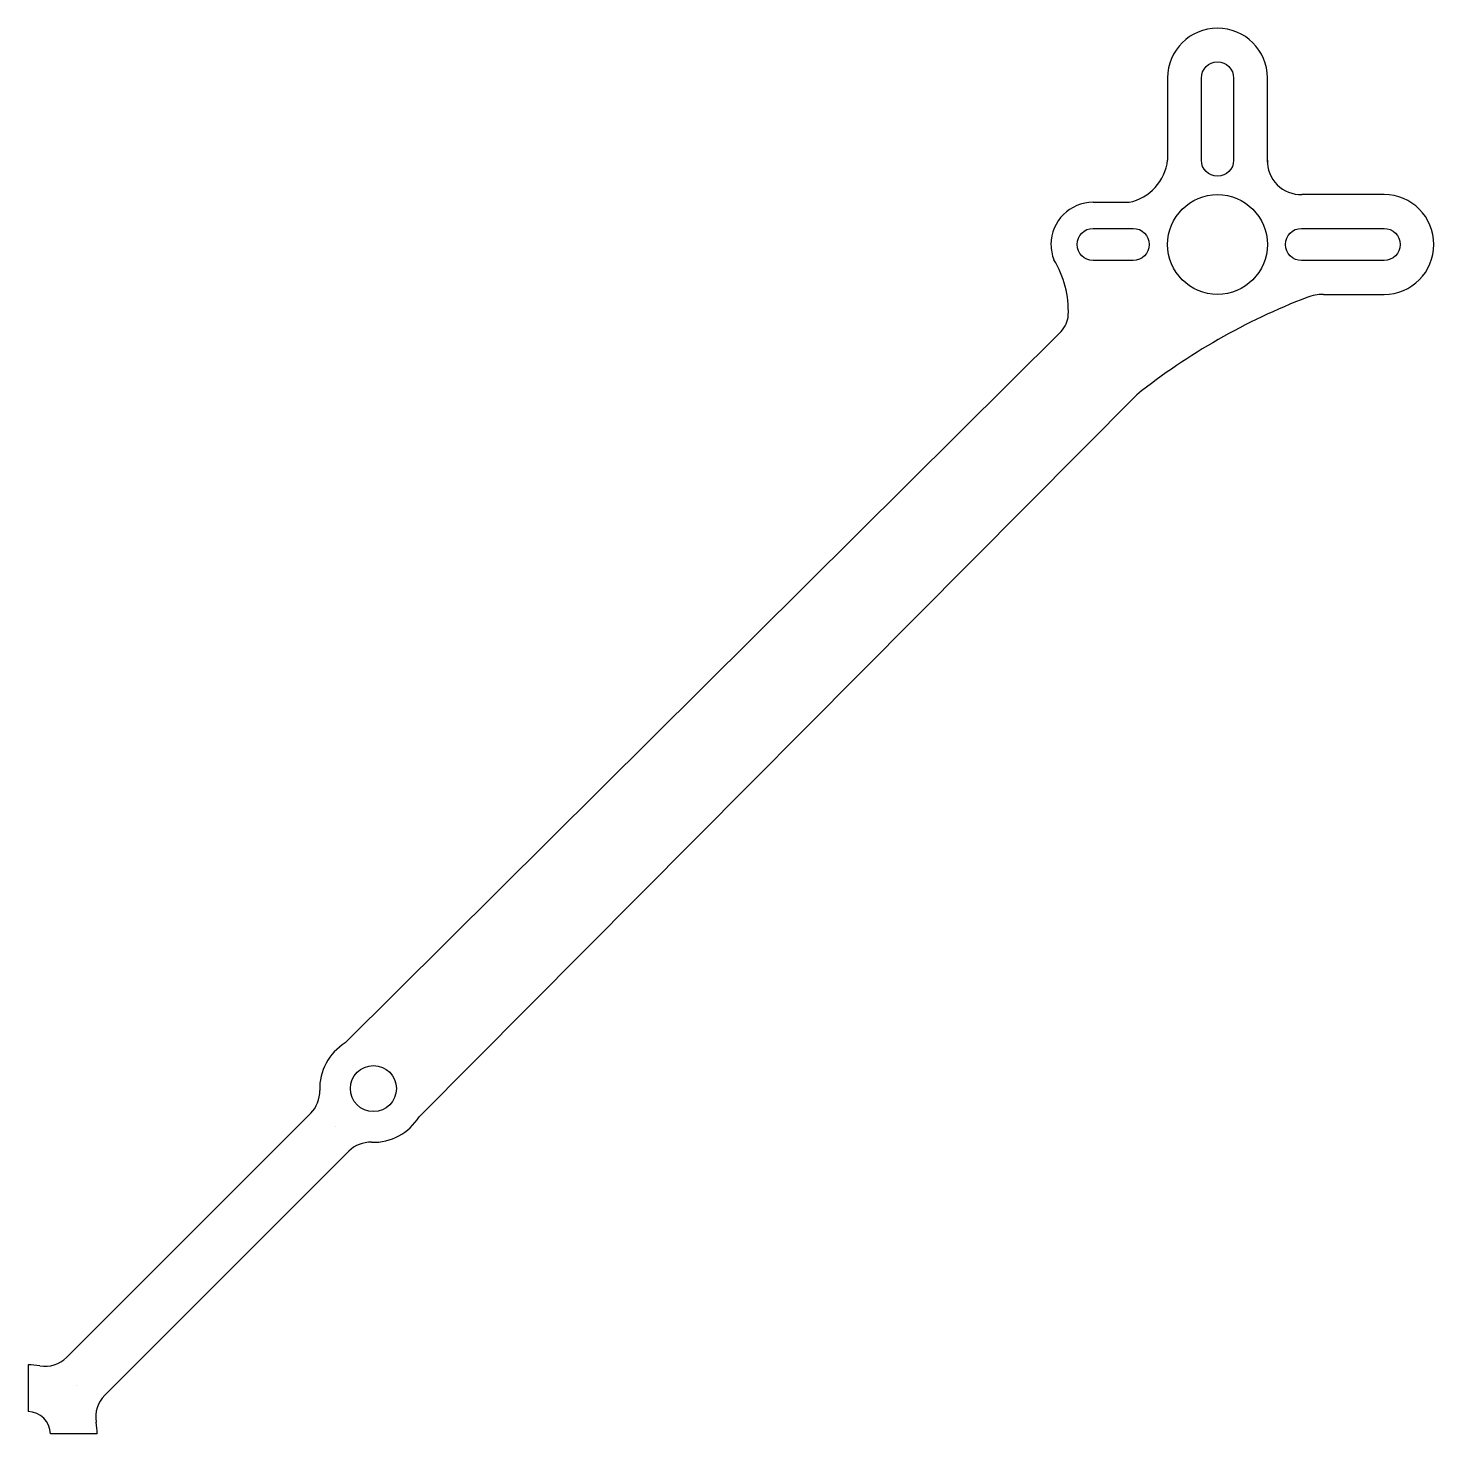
# Model space of a CAD drawing. Header units: millimetres. Extents: x 0 to 91.6, y 0 to 91.6.
import ezdxf

# ---------------------------------------------------------------- set-up
doc = ezdxf.new("R2010")
doc.units = ezdxf.units.MM
doc.layers.get('0').update_dxf_attribs({"linetype": 'CONTINUOUS'})

msp = doc.modelspace()

# ---------------------------------------------------------------- linework, layer by layer
for p, q in [((74.249, 88.35), (74.249, 83.002)), ((80.749, 82.873), (80.749, 88.35)), ((88.35, 80.752), (82.999, 80.753)), ((69.4, 80.253), (71.733, 80.253)), ((84.407, 74.253), (88.349, 74.252)), ((67.304, 71.835), (20.659, 25.477)), ((72.236, 67.713), (25.477, 20.659)), ((18.418, 20.892), (2.517, 4.992)), ((4.992, 2.517), (20.893, 18.418)), ((0, 4.5), (0, 1.45)), ((4.5, 0), (1.45, 0))]:
    msp.add_line(p, q)
for points in [[(76.45, 88.348, -1), (78.55, 88.348), (78.55, 83, -1), (76.45, 83)], [(69.4, 78.553), (71.999, 78.553, -1), (71.999, 76.453), (69.4, 76.453, -1)], [(82.98, 78.551), (88.349, 78.553, -1), (88.35, 76.453), (82.981, 76.451, -1)]]:
    msp.add_lwpolyline(points, format="xyb", close=True)
for centre, radius in [((77.5, 77.5), 3.25), ((22.5, 22.5), 1.5)]:
    msp.add_circle(centre, radius)
for centre, radius, start, end in [((77.499, 88.35), 3.25, -0.00266, 179.99734), ((71.119, 83.341), 3.149, 281.25625, 353.83278), ((82.934, 82.938), 2.186, 178.29399, 271.71344), ((88.349, 77.502), 3.25, -90.00969, 89.99031), ((69.4, 77.503), 2.75, 90.00097, 180.00097), ((69.4, 77.503), 2.75, 180.00097, 201.30129), ((61.463, 73.183), 6.318, -2.58012, 31.712), ((84.407, 71.253), 3, 90.0014, 111.06748), ((98.549, 34.541), 42.341, 111.06748, 128.42201), ((66.176, 72.97), 1.6, 314.82341, 357.41988), ((22.5, 22.5), 3.5, 121.73791, 182.01411), ((17.003, 22.307), 2, -45, 2.01411), ((22.5, 22.5), 3.5, 267.98617, 328.26893), ((22.5, 22.5), 3.5, 224.9897, 225), ((22.307, 17.004), 2, 87.98617, 135.00021), ((1.103, 6.406), 2, 260.23442, 315), ((0, 0), 4.5, 80.23442, 90), ((0, 0), 4.5, 45, 45.00127), ((6.406, 1.103), 2, 135.00023, 189.76569), ((0, 0), 1.45, 0, 90), ((0, 0), 4.5, 0, 9.76569)]:
    msp.add_arc(centre, radius, start, end)

doc.saveas('drawing.dxf')
